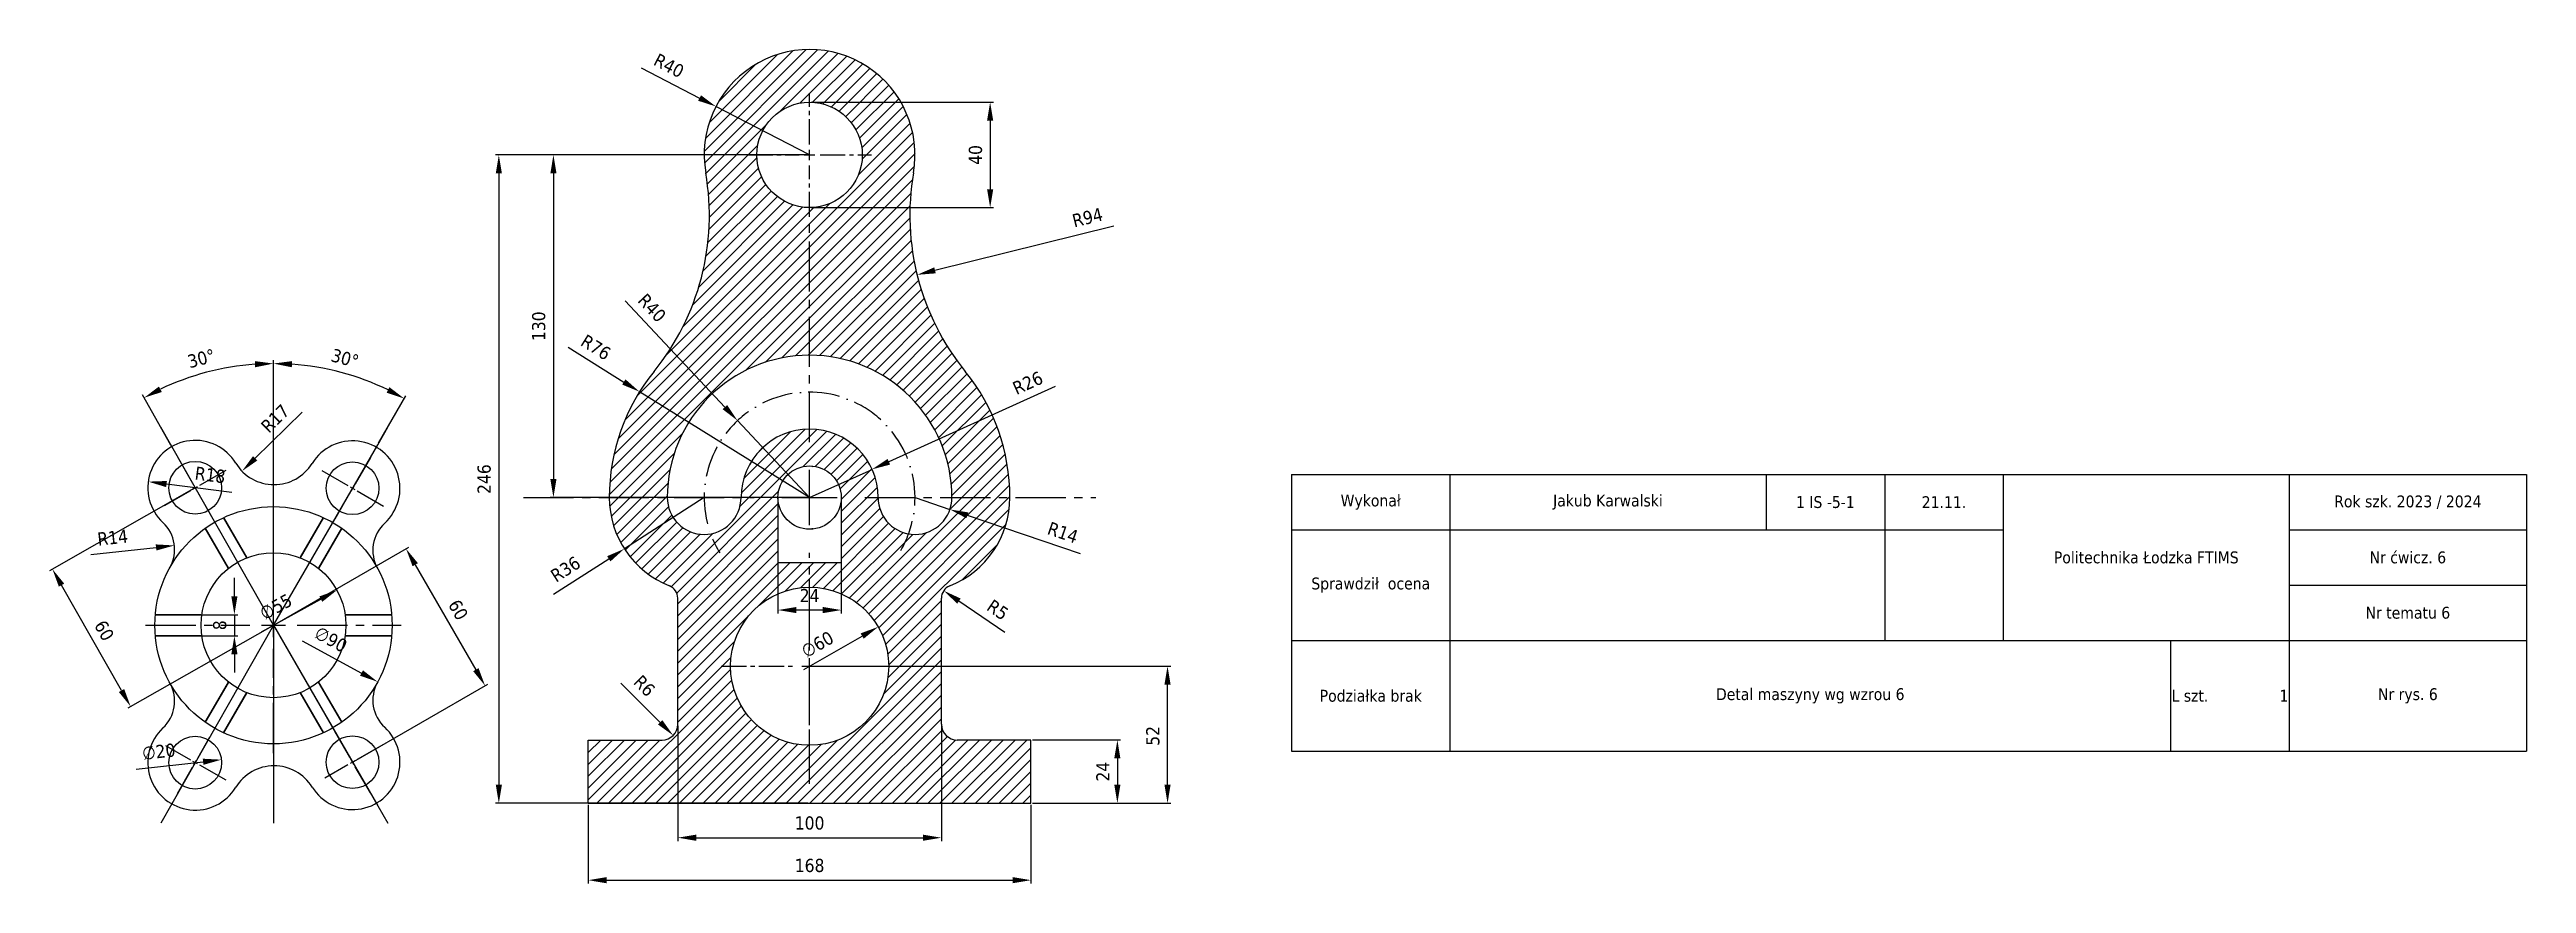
# Model space of a CAD drawing. Header units: millimetres. Extents: x 25 to 965, y 22 to 339.
import ezdxf

# ---------------------------------------------------------------- set-up
doc = ezdxf.new("R2010")
doc.units = ezdxf.units.MM
doc.linetypes.add('ACAD_ISO10W100', pattern=[18, 12, -3, 0, -3])
doc.linetypes.add('CENTER2', pattern=[28.575, 19.05, -3.175, 3.175, -3.175])
doc.layers.add('Czerwona', color=10, linetype='ACAD_ISO10W100')
doc.layers.add('Niebieksa', color=170, linetype='Continuous')
doc.styles.get("Standard").update_dxf_attribs({"font": 'tahoma.ttf'})
doc.dimstyles.new('Opisowy', dxfattribs={"dimscale": 0, "dimtxt": 5, "dimasz": 7, "dimexe": 1.25, "dimexo": 0.625, "dimgap": 3, "dimtad": 1, "dimtxsty": 'Standard', "dimcen": 2.5, "dimadec": 0, "dimazin": 0, "dimtfac": 1, "dimtmove": 0, "dimatfit": 3, "dimfxl": 1, "dimarcsym": 0})

# ---------------------------------------------------------------- blocks, each defined once
blk = doc.blocks.new('*U1')
for p, q in [((8.81, 4), (-8.81, 4)), ((-8.51, 4), (8.81, 4)), ((8.81, -4), (-8.81, -4)), ((-8.51, -4), (8.81, -4))]:
    blk.add_line(p, q)
blk = doc.blocks.new('*U2')
at = {"color": 0, "linetype": 'ByBlock', "lineweight": -2, "transparency": 16777216}
for p, rotation in [((1356.16, 1513.11), 120), ((1392.17, 1513.11), 59.99999999999999), ((1338.15, 1481.92), 180), ((1356.16, 1450.73), 239.9999999999999), ((1392.17, 1450.73), 299.9999999999999)]:
    blk.add_blockref('*U1', p, dxfattribs=dict(at, rotation=rotation))
blk.add_blockref('*U1', (1410.18, 1481.92), dxfattribs=at)
blk = doc.blocks.new('*D3')
at = {"layer": 'Defpoints', "color": 0, "transparency": 16777216}
for p in [(92.83, 218.28), (71.28, 188.24), (109.87, 195.62), (109.87, 120.46), (109.87, 120.46)]:
    blk.add_point(p, dxfattribs=at)
at = {"layer": 'Niebieksa', "color": 0, "lineweight": -2, "transparency": 16777216}
for p, q in [((109.87, 196.24), (109.87, 221)), ((70.97, 188.79), (60.13, 207.84))]:
    blk.add_line(p, q, dxfattribs=at)
blk.add_arc((109.87, 120.46), 99.29, 94.04013, 115.6086, dxfattribs=at)
at = {"layer": 'Niebieksa', "color": 0, "transparency": 16777216}
for points in [[(102.83, 220.67), (102.91, 218.34), (109.87, 219.75)], [(67.49, 208.96), (66.41, 211.03), (60.75, 206.75)]]:
    blk.add_solid(points, dxfattribs=at)
at = {"layer": 'Niebieksa', "color": 0, "transparency": 16777216, "insert": (82.5, 221.67), "char_height": 5, "attachment_point": 5, "rotation": 15.12974}
blk.add_mtext('30°', dxfattribs=at)
blk = doc.blocks.new('*D4')
at = {"layer": 'Defpoints', "color": 0, "transparency": 16777216}
for p in [(143.83, 213.77), (109.87, 195.62), (149.4, 188.94), (109.87, 120.46), (109.87, 120.46)]:
    blk.add_point(p, dxfattribs=at)
at = {"layer": 'Niebieksa', "color": 0, "lineweight": -2, "transparency": 16777216}
for p, q in [((109.87, 196.24), (109.87, 221)), ((149.72, 189.48), (160.14, 207.53))]:
    blk.add_line(p, q, dxfattribs=at)
blk.add_arc((109.87, 120.46), 99.3, 64.03992, 85.96008, dxfattribs=at)
at = {"layer": 'Niebieksa', "color": 0, "transparency": 16777216}
for points in [[(116.82, 218.34), (116.91, 220.67), (109.87, 219.75)], [(153.88, 210.77), (152.79, 208.7), (159.52, 206.45)]]:
    blk.add_solid(points, dxfattribs=at)
at = {"layer": 'Niebieksa', "color": 0, "transparency": 16777216, "insert": (137.01, 221.74), "char_height": 5, "attachment_point": 5, "rotation": 345}
blk.add_mtext('30°', dxfattribs=at)
blk = doc.blocks.new('*D5')
at = {"layer": 'Defpoints', "color": 0, "transparency": 16777216}
for p in [(110.08, 190.8), (97.93, 178.92)]:
    blk.add_point(p, dxfattribs=at)
at = {"layer": 'Niebieksa', "color": 0, "lineweight": -2, "transparency": 16777216}
blk.add_line((120.77, 201.25), (102.93, 183.81), dxfattribs=at)
at = {"layer": 'Niebieksa', "color": 0, "transparency": 16777216}
blk.add_solid([(102.12, 184.64), (103.75, 182.98), (97.93, 178.92)], dxfattribs=at)
at = {"layer": 'Niebieksa', "color": 0, "transparency": 16777216, "insert": (110.5, 198.92), "char_height": 5, "attachment_point": 5, "rotation": 44.35157}
blk.add_mtext('R17', dxfattribs=at)
blk = doc.blocks.new('*D6')
at = {"layer": 'Defpoints', "color": 0, "transparency": 16777216}
for p in [(62.34, 174.94), (80.19, 172.6)]:
    blk.add_point(p, dxfattribs=at)
at = {"layer": 'Niebieksa', "color": 0, "lineweight": -2, "transparency": 16777216}
blk.add_line((94.03, 170.79), (69.28, 174.03), dxfattribs=at)
at = {"layer": 'Niebieksa', "color": 0, "transparency": 16777216}
blk.add_solid([(69.43, 175.19), (69.13, 172.87), (62.34, 174.94)], dxfattribs=at)
at = {"layer": 'Niebieksa', "color": 0, "transparency": 16777216, "insert": (85.85, 177.46), "char_height": 5, "attachment_point": 5, "rotation": 352.53733}
blk.add_mtext('R18', dxfattribs=at)
blk = doc.blocks.new('*D7')
at = {"layer": 'Defpoints', "color": 0, "transparency": 16777216}
for p in [(72.27, 150.72), (58.35, 149.21)]:
    blk.add_point(p, dxfattribs=at)
at = {"layer": 'Niebieksa', "color": 0, "lineweight": -2, "transparency": 16777216}
blk.add_line((40.53, 147.28), (65.31, 149.97), dxfattribs=at)
at = {"layer": 'Niebieksa', "color": 0, "transparency": 16777216}
blk.add_solid([(65.18, 151.13), (65.43, 148.81), (72.27, 150.72)], dxfattribs=at)
at = {"layer": 'Niebieksa', "color": 0, "transparency": 16777216, "insert": (48.84, 153.72), "char_height": 5, "attachment_point": 5, "rotation": 6.18945}
blk.add_mtext('R14', dxfattribs=at)
blk = doc.blocks.new('*D8')
at = {"layer": 'Defpoints', "color": 0, "transparency": 16777216}
for p in [(73.85, 124.46), (73.71, 116.46), (95.04, 116.46)]:
    blk.add_point(p, dxfattribs=at)
at = {"layer": 'Niebieksa', "color": 0, "lineweight": -2, "transparency": 16777216}
for p, q in [((95.04, 131.46), (95.04, 138.46)), ((74.48, 124.46), (96.29, 124.46)), ((95.04, 124.46), (95.04, 116.46)), ((74.33, 116.46), (96.29, 116.46)), ((95.04, 109.46), (95.04, 102.46))]:
    blk.add_line(p, q, dxfattribs=at)
at = {"layer": 'Niebieksa', "color": 0, "transparency": 16777216}
for points in [[(93.88, 131.46), (96.21, 131.46), (95.04, 124.46)], [(93.88, 109.46), (96.21, 109.46), (95.04, 116.46)]]:
    blk.add_solid(points, dxfattribs=at)
at = {"layer": 'Niebieksa', "color": 0, "transparency": 16777216, "insert": (89.49, 120.46), "char_height": 5, "attachment_point": 5, "rotation": 90}
blk.add_mtext('8', dxfattribs=at)
blk = doc.blocks.new('*D9')
at = {"layer": 'Defpoints', "color": 0, "transparency": 16777216}
for p in [(133.94, 133.75), (85.8, 107.16)]:
    blk.add_point(p, dxfattribs=at)
at = {"layer": 'Niebieksa', "color": 0, "lineweight": -2, "transparency": 16777216}
blk.add_line((105.37, 117.97), (127.81, 130.37), dxfattribs=at)
at = {"layer": 'Niebieksa', "color": 0, "transparency": 16777216}
blk.add_solid([(127.25, 131.39), (128.38, 129.35), (133.94, 133.75)], dxfattribs=at)
at = {"layer": 'Niebieksa', "color": 0, "transparency": 16777216, "insert": (110.78, 127.46), "char_height": 5, "attachment_point": 5, "rotation": 28.9126}
blk.add_mtext('∅55', dxfattribs=at)
blk = doc.blocks.new('*D10')
at = {"layer": 'Defpoints', "color": 0, "transparency": 16777216}
for p in [(70.32, 141.93), (149.41, 98.98)]:
    blk.add_point(p, dxfattribs=at)
at = {"layer": 'Niebieksa', "color": 0, "lineweight": -2, "transparency": 16777216}
blk.add_line((120.78, 114.53), (143.26, 102.32), dxfattribs=at)
at = {"layer": 'Niebieksa', "color": 0, "transparency": 16777216}
blk.add_solid([(143.82, 103.35), (142.71, 101.3), (149.41, 98.98)], dxfattribs=at)
at = {"layer": 'Niebieksa', "color": 0, "transparency": 16777216, "insert": (131.66, 115.1), "char_height": 5, "attachment_point": 5, "rotation": 331.49665}
blk.add_mtext('∅90', dxfattribs=at)
blk = doc.blocks.new('*D11')
at = {"layer": 'Defpoints', "color": 0, "transparency": 16777216}
for p in [(109.87, 120.46), (190.15, 97.52), (139.87, 68.5)]:
    blk.add_point(p, dxfattribs=at)
at = {"layer": 'Niebieksa', "color": 0, "lineweight": -2, "transparency": 16777216}
for p, q in [((110.41, 120.77), (161.23, 150.11)), ((163.65, 143.42), (186.65, 103.59)), ((140.41, 68.81), (191.23, 98.15))]:
    blk.add_line(p, q, dxfattribs=at)
at = {"layer": 'Niebieksa', "color": 0, "transparency": 16777216}
for points in [[(164.66, 144.01), (162.64, 142.84), (160.15, 149.49)], [(187.66, 104.17), (185.64, 103), (190.15, 97.52)]]:
    blk.add_solid(points, dxfattribs=at)
at = {"layer": 'Niebieksa', "color": 0, "transparency": 16777216, "insert": (179.96, 126.28), "char_height": 5, "attachment_point": 5, "rotation": 300}
blk.add_mtext('60', dxfattribs=at)
blk = doc.blocks.new('*D12')
at = {"layer": 'Defpoints', "color": 0, "transparency": 16777216}
for p in [(80.19, 172.6), (25.99, 141.75), (109.87, 120.46)]:
    blk.add_point(p, dxfattribs=at)
at = {"layer": 'Niebieksa', "color": 0, "lineweight": -2, "transparency": 16777216}
for p, q in [((79.64, 172.29), (24.9, 141.13)), ((52.2, 95.69), (29.45, 135.67)), ((109.33, 120.15), (54.58, 88.99))]:
    blk.add_line(p, q, dxfattribs=at)
at = {"layer": 'Niebieksa', "color": 0, "transparency": 16777216}
for points in [[(30.46, 136.24), (28.44, 135.09), (25.99, 141.75)], [(53.22, 96.27), (51.19, 95.11), (55.67, 89.61)]]:
    blk.add_solid(points, dxfattribs=at)
at = {"layer": 'Niebieksa', "color": 0, "transparency": 16777216, "insert": (45.65, 118.42), "char_height": 5, "attachment_point": 5, "rotation": 299.64873}
blk.add_mtext('60', dxfattribs=at)
blk = doc.blocks.new('*D13')
at = {"layer": 'Defpoints', "color": 0, "transparency": 16777216}
for p in [(70.25, 67.19), (90.12, 69.43)]:
    blk.add_point(p, dxfattribs=at)
at = {"layer": 'Niebieksa', "color": 0, "lineweight": -2, "transparency": 16777216}
blk.add_line((57.75, 65.78), (83.17, 68.65), dxfattribs=at)
at = {"layer": 'Niebieksa', "color": 0, "transparency": 16777216}
blk.add_solid([(83.04, 69.81), (83.3, 67.49), (90.12, 69.43)], dxfattribs=at)
at = {"layer": 'Niebieksa', "color": 0, "transparency": 16777216, "insert": (66.34, 72.48), "char_height": 5, "attachment_point": 5, "rotation": 6.44518}
blk.add_mtext('∅20', dxfattribs=at)
blk = doc.blocks.new('*U14')
at = {"layer": 'Czerwona', "color": 0, "linetype": 'CENTER2', "transparency": 16777216}
for p, q in [((0, 2), (0, 12.16)), ((-13.5, 0), (-2, 0)), ((2, 0), (13.5, 0)), ((0, -13.5), (0, -2))]:
    blk.add_line(p, q, dxfattribs=at)
at = {"layer": 'Czerwona', "color": 0, "linetype": 'Continuous', "transparency": 16777216}
for p, q in [((-1, 0), (1, 0)), ((0, -1), (0, 1))]:
    blk.add_line(p, q, dxfattribs=at)
blk = doc.blocks.new('*U15')
at = {"layer": 'Czerwona', "color": 0, "linetype": 'CENTER2', "transparency": 16777216}
for p, q in [((0, 2), (0, 12.79)), ((-13.5, 0), (-2, 0)), ((2, 0), (11.02, 0)), ((0, -13.5), (0, -2))]:
    blk.add_line(p, q, dxfattribs=at)
at = {"layer": 'Czerwona', "color": 0, "linetype": 'Continuous', "transparency": 16777216}
for p, q in [((-1, 0), (1, 0)), ((0, -1), (0, 1))]:
    blk.add_line(p, q, dxfattribs=at)
blk = doc.blocks.new('*U16')
at = {"layer": 'Czerwona', "color": 0, "linetype": 'CENTER2', "transparency": 16777216}
for p, q in [((0, 2), (0, 13.5)), ((-13.5, 0), (-2, 0)), ((2, 0), (13.5, 0)), ((0, -13.5), (0, -2))]:
    blk.add_line(p, q, dxfattribs=at)
at = {"layer": 'Czerwona', "color": 0, "linetype": 'Continuous', "transparency": 16777216}
for p, q in [((-1, 0), (1, 0)), ((0, -1), (0, 1))]:
    blk.add_line(p, q, dxfattribs=at)
blk = doc.blocks.new('*U17')
at = {"layer": 'Czerwona', "color": 0, "linetype": 'CENTER2', "transparency": 16777216}
for p, q in [((0, 2), (0, 13.5)), ((-13.5, 0), (-2, 0)), ((0, -13.5), (0, -2)), ((2, 0), (13.5, 0))]:
    blk.add_line(p, q, dxfattribs=at)
at = {"layer": 'Czerwona', "color": 0, "linetype": 'Continuous', "transparency": 16777216}
for p, q in [((0, -1), (0, 1)), ((-1, 0), (1, 0))]:
    blk.add_line(p, q, dxfattribs=at)
blk = doc.blocks.new('*U18')
at = {"layer": 'Czerwona', "color": 0, "linetype": 'CENTER2', "transparency": 16777216}
for p, q in [((0, 9), (0, 48.5)), ((-48.5, 0), (-9, 0)), ((9, 0), (48.5, 0)), ((0, -48.5), (0, -9))]:
    blk.add_line(p, q, dxfattribs=at)
at = {"layer": 'Czerwona', "color": 0, "linetype": 'Continuous', "transparency": 16777216}
for p, q in [((-4.5, 0), (4.5, 0)), ((0, -4.5), (0, 4.5))]:
    blk.add_line(p, q, dxfattribs=at)
blk = doc.blocks.new('*D19')
at = {"layer": 'Defpoints', "color": 0, "transparency": 16777216}
for p in [(339.3, 119.84), (287.26, 89.97)]:
    blk.add_point(p, dxfattribs=at)
at = {"layer": 'Niebieksa', "color": 0, "lineweight": -2, "transparency": 16777216}
blk.add_line((311.04, 103.62), (333.23, 116.36), dxfattribs=at)
at = {"layer": 'Niebieksa', "color": 0, "transparency": 16777216}
blk.add_solid([(332.65, 117.37), (333.81, 115.34), (339.3, 119.84)], dxfattribs=at)
at = {"layer": 'Niebieksa', "color": 0, "transparency": 16777216, "insert": (316.26, 113.18), "char_height": 5, "attachment_point": 5, "rotation": 29.85109}
blk.add_mtext('∅60', dxfattribs=at)
blk = doc.blocks.new('*D20')
at = {"layer": 'Defpoints', "color": 0, "transparency": 16777216}
for p in [(397.28, 76.91), (397.28, 52.91), (430.05, 52.91)]:
    blk.add_point(p, dxfattribs=at)
at = {"layer": 'Niebieksa', "color": 0, "lineweight": -2, "transparency": 16777216}
for p, q in [((397.9, 76.91), (431.3, 76.91)), ((430.05, 69.91), (430.05, 59.91)), ((397.9, 52.91), (431.3, 52.91))]:
    blk.add_line(p, q, dxfattribs=at)
at = {"layer": 'Niebieksa', "color": 0, "transparency": 16777216}
for points in [[(428.88, 69.91), (431.21, 69.91), (430.05, 76.91)], [(428.88, 59.91), (431.21, 59.91), (430.05, 52.91)]]:
    blk.add_solid(points, dxfattribs=at)
at = {"layer": 'Niebieksa', "color": 0, "transparency": 16777216, "insert": (424.54, 64.91), "char_height": 5, "attachment_point": 5, "rotation": 90}
blk.add_mtext('24', dxfattribs=at)
blk = doc.blocks.new('*D21')
at = {"layer": 'Defpoints', "color": 0, "transparency": 16777216}
for p in [(313.28, 104.91), (449.09, 104.91), (397.28, 52.91)]:
    blk.add_point(p, dxfattribs=at)
at = {"layer": 'Niebieksa', "color": 0, "lineweight": -2, "transparency": 16777216}
for p, q in [((313.9, 104.91), (450.34, 104.91)), ((449.09, 59.91), (449.09, 97.91)), ((397.9, 52.91), (450.34, 52.91))]:
    blk.add_line(p, q, dxfattribs=at)
at = {"layer": 'Niebieksa', "color": 0, "transparency": 16777216}
for points in [[(447.92, 97.91), (450.25, 97.91), (449.09, 104.91)], [(447.92, 59.91), (450.25, 59.91), (449.09, 52.91)]]:
    blk.add_solid(points, dxfattribs=at)
at = {"layer": 'Niebieksa', "color": 0, "transparency": 16777216, "insert": (443.53, 78.47), "char_height": 5, "attachment_point": 5, "rotation": 90}
blk.add_mtext('52', dxfattribs=at)
blk = doc.blocks.new('*D22')
at = {"layer": 'Defpoints', "color": 0, "transparency": 16777216}
for p in [(229.28, 52.91), (397.28, 52.91), (397.28, 23.72)]:
    blk.add_point(p, dxfattribs=at)
at = {"layer": 'Niebieksa', "color": 0, "lineweight": -2, "transparency": 16777216}
for p, q in [((229.28, 52.28), (229.28, 22.47)), ((397.28, 52.28), (397.28, 22.47)), ((236.28, 23.72), (390.28, 23.72))]:
    blk.add_line(p, q, dxfattribs=at)
at = {"layer": 'Niebieksa', "color": 0, "transparency": 16777216}
for points in [[(236.28, 24.89), (236.28, 22.55), (229.28, 23.72)], [(390.28, 24.89), (390.28, 22.55), (397.28, 23.72)]]:
    blk.add_solid(points, dxfattribs=at)
at = {"layer": 'Niebieksa', "color": 0, "transparency": 16777216, "insert": (313.28, 29.27), "char_height": 5, "attachment_point": 5}
blk.add_mtext('168', dxfattribs=at)
blk = doc.blocks.new('*D23')
at = {"layer": 'Defpoints', "color": 0, "transparency": 16777216}
for p in [(263.28, 82.91), (363.28, 82.91), (363.28, 39.83)]:
    blk.add_point(p, dxfattribs=at)
at = {"layer": 'Niebieksa', "color": 0, "lineweight": -2, "transparency": 16777216}
for p, q in [((263.28, 82.28), (263.28, 38.58)), ((363.28, 82.28), (363.28, 38.58)), ((270.28, 39.83), (356.28, 39.83))]:
    blk.add_line(p, q, dxfattribs=at)
at = {"layer": 'Niebieksa', "color": 0, "transparency": 16777216}
for points in [[(270.28, 41), (270.28, 38.66), (263.28, 39.83)], [(356.28, 41), (356.28, 38.66), (363.28, 39.83)]]:
    blk.add_solid(points, dxfattribs=at)
at = {"layer": 'Niebieksa', "color": 0, "transparency": 16777216, "insert": (313.28, 45.38), "char_height": 5, "attachment_point": 5}
blk.add_mtext('100', dxfattribs=at)
blk = doc.blocks.new('*D24')
at = {"layer": 'Defpoints', "color": 0, "transparency": 16777216}
for p in [(445.31, 276), (354.06, 253.43)]:
    blk.add_point(p, dxfattribs=at)
at = {"layer": 'Niebieksa', "color": 0, "lineweight": -2, "transparency": 16777216}
blk.add_line((428.75, 271.9), (360.85, 255.11), dxfattribs=at)
at = {"layer": 'Niebieksa', "color": 0, "transparency": 16777216}
blk.add_solid([(360.57, 256.25), (361.13, 253.98), (354.06, 253.43)], dxfattribs=at)
at = {"layer": 'Niebieksa', "color": 0, "transparency": 16777216, "insert": (418.72, 275.14), "char_height": 5, "attachment_point": 5, "rotation": 13.89038}
blk.add_mtext('R94', dxfattribs=at)
blk = doc.blocks.new('*D25')
at = {"layer": 'Defpoints', "color": 0, "transparency": 16777216}
for p in [(313.28, 318.91), (313.28, 278.91), (381.78, 278.91)]:
    blk.add_point(p, dxfattribs=at)
at = {"layer": 'Niebieksa', "color": 0, "lineweight": -2, "transparency": 16777216}
for p, q in [((313.9, 318.91), (383.03, 318.91)), ((381.78, 311.91), (381.78, 285.91)), ((313.9, 278.91), (383.03, 278.91))]:
    blk.add_line(p, q, dxfattribs=at)
at = {"layer": 'Niebieksa', "color": 0, "transparency": 16777216}
for points in [[(380.61, 311.91), (382.95, 311.91), (381.78, 318.91)], [(380.61, 285.91), (382.95, 285.91), (381.78, 278.91)]]:
    blk.add_solid(points, dxfattribs=at)
at = {"layer": 'Niebieksa', "color": 0, "transparency": 16777216, "insert": (376.23, 298.91), "char_height": 5, "attachment_point": 5, "rotation": 90}
blk.add_mtext('40', dxfattribs=at)
blk = doc.blocks.new('*D26')
at = {"layer": 'Defpoints', "color": 0, "transparency": 16777216}
for p in [(313.28, 298.91), (216.08, 168.91), (313.28, 168.91)]:
    blk.add_point(p, dxfattribs=at)
at = {"layer": 'Niebieksa', "color": 0, "lineweight": -2, "transparency": 16777216}
for p, q in [((312.65, 298.91), (214.83, 298.91)), ((216.08, 291.91), (216.08, 175.91)), ((312.65, 168.91), (214.83, 168.91))]:
    blk.add_line(p, q, dxfattribs=at)
at = {"layer": 'Niebieksa', "color": 0, "transparency": 16777216}
for points in [[(214.92, 291.91), (217.25, 291.91), (216.08, 298.91)], [(214.92, 175.91), (217.25, 175.91), (216.08, 168.91)]]:
    blk.add_solid(points, dxfattribs=at)
at = {"layer": 'Niebieksa', "color": 0, "transparency": 16777216, "insert": (210.53, 233.91), "char_height": 5, "attachment_point": 5, "rotation": 90}
blk.add_mtext('130', dxfattribs=at)
blk = doc.blocks.new('*D27')
at = {"layer": 'Defpoints', "color": 0, "transparency": 16777216}
for p in [(313.28, 298.91), (195.37, 52.91), (313.28, 52.91)]:
    blk.add_point(p, dxfattribs=at)
at = {"layer": 'Niebieksa', "color": 0, "lineweight": -2, "transparency": 16777216}
for p, q in [((312.65, 298.91), (194.12, 298.91)), ((195.37, 291.91), (195.37, 59.91)), ((312.65, 52.91), (194.12, 52.91))]:
    blk.add_line(p, q, dxfattribs=at)
at = {"layer": 'Niebieksa', "color": 0, "transparency": 16777216}
for points in [[(194.21, 291.91), (196.54, 291.91), (195.37, 298.91)], [(194.21, 59.91), (196.54, 59.91), (195.37, 52.91)]]:
    blk.add_solid(points, dxfattribs=at)
at = {"layer": 'Niebieksa', "color": 0, "transparency": 16777216, "insert": (189.82, 175.91), "char_height": 5, "attachment_point": 5, "rotation": 90}
blk.add_mtext('246', dxfattribs=at)
blk = doc.blocks.new('*D28')
at = {"layer": 'Defpoints', "color": 0, "transparency": 16777216}
for p in [(273.28, 168.91), (242.99, 149.45)]:
    blk.add_point(p, dxfattribs=at)
at = {"layer": 'Niebieksa', "color": 0, "lineweight": -2, "transparency": 16777216}
for p, q in [((273.28, 168.91), (242.99, 149.45)), ((216.11, 132.19), (237.1, 145.67))]:
    blk.add_line(p, q, dxfattribs=at)
at = {"layer": 'Niebieksa', "color": 0, "transparency": 16777216}
blk.add_solid([(236.47, 146.65), (237.73, 144.69), (242.99, 149.45)], dxfattribs=at)
at = {"layer": 'Niebieksa', "color": 0, "transparency": 16777216, "insert": (220.66, 141.71), "char_height": 5, "attachment_point": 5, "rotation": 32.70941}
blk.add_mtext('R36', dxfattribs=at)
blk = doc.blocks.new('*U29')
at = {"layer": 'Czerwona', "color": 0, "linetype": 'CENTER2', "ltscale": 0.5, "transparency": 16777216}
for p, q in [((0, 6), (0, 33.5)), ((-33.5, 0), (-6, 0)), ((6, 0), (33.5, 0)), ((0, -33.5), (0, -6))]:
    blk.add_line(p, q, dxfattribs=at)
at = {"layer": 'Czerwona', "color": 0, "linetype": 'Continuous', "ltscale": 0.5, "transparency": 16777216}
for p, q in [((-3, 0), (3, 0)), ((0, -3), (0, 3))]:
    blk.add_line(p, q, dxfattribs=at)
blk = doc.blocks.new('*U30')
at = {"layer": 'Czerwona', "color": 0, "linetype": 'CENTER2', "ltscale": 0.5, "transparency": 16777216}
for p, q in [((0, 4), (0, 23.5)), ((-23.5, 0), (-4, 0)), ((4, 0), (23.5, 0)), ((0, -23.5), (0, -4))]:
    blk.add_line(p, q, dxfattribs=at)
at = {"layer": 'Czerwona', "color": 0, "linetype": 'Continuous', "ltscale": 0.5, "transparency": 16777216}
for p, q in [((-2, 0), (2, 0)), ((0, -2), (0, 2))]:
    blk.add_line(p, q, dxfattribs=at)
blk = doc.blocks.new('*U31')
at = {"layer": 'Czerwona', "color": 0, "linetype": 'CENTER2', "transparency": 16777216}
for p, q in [((0, 21.01), (0, 108.57)), ((-108.57, 0), (-21.01, 0)), ((21.01, 0), (108.57, 0)), ((0, -108.57), (0, -21.01))]:
    blk.add_line(p, q, dxfattribs=at)
at = {"layer": 'Czerwona', "color": 0, "linetype": 'Continuous', "transparency": 16777216}
for p, q in [((0, -10.51), (0, 10.51)), ((-10.51, 0), (10.51, 0))]:
    blk.add_line(p, q, dxfattribs=at)
blk = doc.blocks.new('*D32')
at = {"layer": 'Defpoints', "color": 0, "transparency": 16777216}
for p in [(301.27, 168.91), (325.28, 168.91), (301.27, 126.22)]:
    blk.add_point(p, dxfattribs=at)
at = {"layer": 'Niebieksa', "color": 0, "lineweight": -2, "transparency": 16777216}
for p, q in [((301.27, 168.28), (301.27, 124.97)), ((325.28, 168.28), (325.28, 124.97)), ((318.28, 126.22), (308.27, 126.22))]:
    blk.add_line(p, q, dxfattribs=at)
at = {"layer": 'Niebieksa', "color": 0, "transparency": 16777216}
for points in [[(308.27, 127.39), (308.27, 125.05), (301.27, 126.22)], [(318.28, 127.39), (318.28, 125.05), (325.28, 126.22)]]:
    blk.add_solid(points, dxfattribs=at)
at = {"layer": 'Niebieksa', "color": 0, "transparency": 16777216, "insert": (313.27, 131.73), "char_height": 5, "width": 15.9925, "attachment_point": 5}
blk.add_mtext('24', dxfattribs=at)
blk = doc.blocks.new('*D33')
at = {"layer": 'Defpoints', "color": 0, "transparency": 16777216}
for p in [(336.98, 179.61), (313.28, 168.91)]:
    blk.add_point(p, dxfattribs=at)
at = {"layer": 'Niebieksa', "color": 0, "lineweight": -2, "transparency": 16777216}
for p, q in [((406.51, 211), (343.36, 182.49)), ((313.28, 168.91), (336.98, 179.61))]:
    blk.add_line(p, q, dxfattribs=at)
at = {"layer": 'Niebieksa', "color": 0, "transparency": 16777216}
blk.add_solid([(342.88, 183.55), (343.84, 181.42), (336.98, 179.61)], dxfattribs=at)
at = {"layer": 'Niebieksa', "color": 0, "transparency": 16777216, "insert": (396.05, 212.37), "char_height": 5, "attachment_point": 5, "rotation": 24.29714}
blk.add_mtext('R26', dxfattribs=at)
blk = doc.blocks.new('*D34')
at = {"layer": 'Defpoints', "color": 0, "transparency": 16777216}
for p in [(257.28, 82.91), (261.52, 78.66)]:
    blk.add_point(p, dxfattribs=at)
at = {"layer": 'Niebieksa', "color": 0, "lineweight": -2, "transparency": 16777216}
blk.add_line((241.68, 98.51), (256.57, 83.61), dxfattribs=at)
at = {"layer": 'Niebieksa', "color": 0, "transparency": 16777216}
blk.add_solid([(257.4, 84.44), (255.75, 82.79), (261.52, 78.66)], dxfattribs=at)
at = {"layer": 'Niebieksa', "color": 0, "transparency": 16777216, "insert": (250.58, 97.46), "char_height": 5, "attachment_point": 5, "rotation": 315}
blk.add_mtext('R6', dxfattribs=at)
blk = doc.blocks.new('*D35')
at = {"layer": 'Defpoints', "color": 0, "transparency": 16777216}
for p in [(364.15, 133.56), (368.28, 130.75)]:
    blk.add_point(p, dxfattribs=at)
at = {"layer": 'Niebieksa', "color": 0, "lineweight": -2, "transparency": 16777216}
blk.add_line((387.37, 117.74), (369.93, 129.62), dxfattribs=at)
at = {"layer": 'Niebieksa', "color": 0, "transparency": 16777216}
blk.add_solid([(370.59, 130.59), (369.28, 128.66), (364.15, 133.56)], dxfattribs=at)
at = {"layer": 'Niebieksa', "color": 0, "transparency": 16777216, "insert": (384.66, 126.29), "char_height": 5, "attachment_point": 5, "rotation": 325.73006}
blk.add_mtext('R5', dxfattribs=at)
blk = doc.blocks.new('*D36')
at = {"layer": 'Defpoints', "color": 0, "transparency": 16777216}
for p in [(248.75, 209.06), (313.28, 168.91)]:
    blk.add_point(p, dxfattribs=at)
at = {"layer": 'Niebieksa', "color": 0, "lineweight": -2, "transparency": 16777216}
for p, q in [((221.63, 225.93), (242.81, 212.75)), ((313.28, 168.91), (248.75, 209.06))]:
    blk.add_line(p, q, dxfattribs=at)
at = {"layer": 'Niebieksa', "color": 0, "transparency": 16777216}
blk.add_solid([(243.42, 213.75), (242.19, 211.76), (248.75, 209.06)], dxfattribs=at)
at = {"layer": 'Niebieksa', "color": 0, "transparency": 16777216, "insert": (232.18, 225.91), "char_height": 5, "attachment_point": 5, "rotation": 328.11045}
blk.add_mtext('R76', dxfattribs=at)
blk = doc.blocks.new('*D37')
at = {"layer": 'Defpoints', "color": 0, "transparency": 16777216}
for p in [(285.93, 198.1), (313.28, 168.91)]:
    blk.add_point(p, dxfattribs=at)
at = {"layer": 'Niebieksa', "color": 0, "lineweight": -2, "transparency": 16777216}
for p, q in [((243.3, 243.6), (281.15, 203.21)), ((313.28, 168.91), (285.93, 198.1))]:
    blk.add_line(p, q, dxfattribs=at)
at = {"layer": 'Niebieksa', "color": 0, "transparency": 16777216}
blk.add_solid([(282, 204), (280.29, 202.41), (285.93, 198.1)], dxfattribs=at)
at = {"layer": 'Niebieksa', "color": 0, "transparency": 16777216, "insert": (253.48, 240.85), "char_height": 5, "attachment_point": 5, "rotation": 313.13272}
blk.add_mtext('R40', dxfattribs=at)
blk = doc.blocks.new('*D38')
at = {"layer": 'Defpoints', "color": 0, "transparency": 16777216}
for p in [(277.76, 317.29), (313.28, 298.91)]:
    blk.add_point(p, dxfattribs=at)
at = {"layer": 'Niebieksa', "color": 0, "lineweight": -2, "transparency": 16777216}
for p, q in [((249.4, 331.97), (271.54, 320.51)), ((313.28, 298.91), (277.76, 317.29))]:
    blk.add_line(p, q, dxfattribs=at)
at = {"layer": 'Niebieksa', "color": 0, "transparency": 16777216}
blk.add_solid([(272.07, 321.55), (271, 319.47), (277.76, 317.29)], dxfattribs=at)
at = {"layer": 'Niebieksa', "color": 0, "transparency": 16777216, "insert": (259.91, 332.78), "char_height": 5, "attachment_point": 5, "rotation": 332.63577}
blk.add_mtext('R40', dxfattribs=at)
blk = doc.blocks.new('*D39')
at = {"layer": 'Defpoints', "color": 0, "transparency": 16777216}
for p in [(353.28, 168.91), (366.53, 164.4)]:
    blk.add_point(p, dxfattribs=at)
at = {"layer": 'Niebieksa', "color": 0, "lineweight": -2, "transparency": 16777216}
for p, q in [((353.28, 168.91), (366.53, 164.4)), ((416.09, 147.54), (373.16, 162.14))]:
    blk.add_line(p, q, dxfattribs=at)
at = {"layer": 'Niebieksa', "color": 0, "transparency": 16777216}
blk.add_solid([(373.54, 163.25), (372.78, 161.04), (366.53, 164.4)], dxfattribs=at)
at = {"layer": 'Niebieksa', "color": 0, "transparency": 16777216, "insert": (409.38, 155.64), "char_height": 5, "attachment_point": 5, "rotation": 341.21233}
blk.add_mtext('R14', dxfattribs=at)
blk = doc.blocks.new('*T45')
at = {"color": 0, "linetype": 'ByBlock', "lineweight": -2, "transparency": 16777216}
for p, q in [((0, 0), (468.5, 0)), ((0, 0), (0, -105)), ((60, 0), (60, -105)), ((180, 0), (180, -21)), ((225, 0), (225, -63)), ((270, 0), (270, -63)), ((378.5, 0), (378.5, -105)), ((468.5, 0), (468.5, -105)), ((0, -21), (270, -21)), ((378.5, -21), (468.5, -21)), ((378.5, -42), (468.5, -42)), ((0, -63), (468.5, -63)), ((333.5, -63), (333.5, -105)), ((0, -105), (468.5, -105))]:
    blk.add_line(p, q, dxfattribs=at)
at = {"color": 0, "transparency": 16777216, "char_height": 4.5, "attachment_point": 5}
for s, insert, width in [('{\\fTahoma|b0|i0|c0|p34;Wykonał}', (30, -10.5), 57), ('Jakub Karwalski', (120, -10.5), 117), ('1 IS -5-1', (202.5, -10.5), 42), ('21.11.', (247.5, -10.5), 42), ('Rok szk. 2023 / 2024', (423.5, -10.5), 87), ('Politechnika Łodzka FTIMS', (324.25, -31.5), 105.5), ('Nr ćwicz. 6', (423.5, -31.5), 87), ('Sprawdził  ocena', (30, -42), 57), ('Nr tematu 6', (423.5, -52.5), 87), ('Podziałka brak', (30, -84), 57), ('Detal maszyny wg wzrou 6', (196.75, -84), 270.5), ('L szt.                1', (356, -84), 42), ('Nr rys. 6', (423.5, -84), 87)]:
    blk.add_mtext(s, dxfattribs=dict(at, insert=insert, width=width))

msp = doc.modelspace()

# ---------------------------------------------------------------- hatches: boundary and pattern name
at = {"layer": 'Niebieksa', "true_color": 0xf8d731}
h = msp.add_hatch(dxfattribs=at)
h.set_pattern_fill('ANSI31', color=40)
h.paths.add_polyline_path([(313.279, 222.907), (313.279, 277.481), (313.279, 278.907, -0.4142136), (293.279, 298.907, -1), (333.279, 298.907, -0.4142136), (313.279, 278.907), (313.279, 275.407), (313.279, 222.907, -0.4142136), (367.279, 168.907), (389.279, 168.907, 0.1720416), (372.303, 216.783, -0.2166188), (352.69, 292.069, 1.1884478), (273.868, 292.069, -0.2166188), (254.255, 216.783, 0.1720416), (237.279, 168.907), (259.279, 168.907, -0.4142136)])
h.paths.add_polyline_path([(263.279, 82.907, -0.4142136), (257.279, 76.907), (229.279, 76.907), (229.279, 52.907), (397.279, 52.907), (397.279, 76.907), (369.279, 76.907, -0.4142136), (363.279, 82.907), (363.279, 130.749, -0.3083084), (366.45, 135.403, 0.3083084), (389.279, 168.907), (367.279, 168.907, -1), (339.279, 168.907, 1), (287.279, 168.907, -1), (259.279, 168.907), (237.279, 168.907, 0.3083084), (260.108, 135.403, -0.3083084), (263.279, 130.749)])
h.paths.add_polyline_path([(313.279, 134.907), (313.279, 138.407), (313.279, 144.266), (301.279, 144.266), (301.279, 168.907, -1), (325.279, 168.907), (325.279, 144.266), (313.279, 144.266), (313.279, 134.907, -0.4142136), (343.279, 104.907, -1), (283.279, 104.907, -0.4142136)], flags=16)
h.paths.add_polyline_path([(312.075, 104.759), (325.694, 112.575), (320.565, 121.511), (306.946, 113.695)], flags=8)
h.paths.add_polyline_path([(308.207, 126.491), (318.476, 126.491), (318.476, 136.794), (308.207, 136.794)], flags=8)

# ---------------------------------------------------------------- linework, layer by layer
for p, q in [((71.283, 188.245), (67.086, 195.618)), ((109.868, 120.457), (71.283, 188.245)), ((109.868, 120.457), (109.868, 195.618)), ((109.868, 120.457), (149.404, 188.935)), ((149.404, 188.935), (153.263, 195.618)), ((109.868, 120.457), (139.868, 172.418)), ((287.279, 168.907), (273.279, 168.907)), ((287.279, 168.907), (273.279, 168.907)), ((301.279, 168.907), (301.279, 144.057)), ((325.279, 168.907), (325.279, 143.766)), ((339.279, 168.907), (353.279, 168.907)), ((339.279, 168.907), (353.279, 168.907)), ((301.271, 144.266), (325.279, 144.266)), ((65.047, 124.457), (82.661, 124.457)), ((263.279, 82.907), (263.279, 130.749)), ((363.279, 82.907), (363.279, 130.749)), ((65.047, 116.457), (82.661, 116.457)), ((109.868, 120.457), (71.283, 52.669)), ((109.868, 120.457), (149.404, 51.979)), ((109.868, 120.457), (139.868, 68.495)), ((109.868, 120.457), (109.868, 45.295)), ((229.279, 52.907), (229.279, 76.907)), ((229.279, 76.907), (257.279, 76.907)), ((397.279, 76.907), (369.279, 76.907)), ((397.279, 52.907), (397.279, 76.907)), ((71.283, 52.669), (67.086, 45.295)), ((149.404, 51.979), (153.263, 45.295)), ((229.279, 52.907), (397.279, 52.907))]:
    msp.add_line(p, q)
for centre, radius in [((313.279, 298.907), 20), ((80.188, 172.601), 10), ((139.868, 172.418), 10), ((313.279, 168.907), 12), ((109.868, 120.457), 45), ((109.868, 120.457), 27.5), ((313.279, 104.907), 30), ((80.188, 68.312), 10), ((139.868, 68.495), 10)]:
    msp.add_circle(centre, radius)
for centre, radius, start, end in [((313.279, 298.907), 40, 350.156771, 189.843229), ((181.252, 275.999), 94, 320.953216, 9.843229), ((445.307, 275.999), 94, 170.156771, 219.046784), ((313.279, 168.907), 76, 140.953216, 180), ((313.279, 168.907), 54, 0, 180), ((313.279, 168.907), 76, 360, 39.046784), ((80.188, 172.601), 18, 31.330097, 226.965617), ((139.868, 172.418), 18, 312.683114, 148.318634), ((313.279, 168.907), 26, 0, 180), ((110.084, 190.8), 17, 211.330097, 328.318634), ((280.279, 168.907), 36, 18.892466, 19.407043), ((346.279, 168.907), 34, 159.435036, 159.950024), ((273.279, 168.907), 36, 180, 248.539872), ((273.279, 168.907), 14, 180, 0), ((353.279, 168.907), 14, 180, 0), ((353.279, 168.907), 36, 291.460128, 0), ((58.35, 149.211), 14, 330.832776, 46.965617), ((161.563, 148.895), 14, 132.683114, 208.815954), ((280.279, 168.907), 36, 340.592957, 341.107534), ((346.279, 168.907), 34, 200.049976, 200.564964), ((258.279, 130.749), 5, 0, 68.539872), ((368.279, 130.749), 5, 111.460128, 180), ((58.35, 91.703), 14, 313.034383, 29.167224), ((161.563, 92.019), 14, 151.184046, 227.316886), ((80.188, 68.312), 18, 133.034383, 328.669903), ((139.868, 68.495), 18, 211.681366, 47.316886), ((257.279, 82.907), 6, 270, 0), ((369.279, 82.907), 6, 180, 270), ((110.084, 50.114), 17, 31.681366, 148.669903)]:
    msp.add_arc(centre, radius, start, end)
at = {"linetype": 'ACAD_ISO10W100'}
msp.add_arc((313.279, 168.907), 40, 329.809484, 211.678112, dxfattribs=at)

# ---------------------------------------------------------------- block references
for name, p in [('*T45', (496.181, 177.66)), ('*U2', (-1264.295, -1361.462))]:
    msp.add_blockref(name, p)
at = {"layer": 'Czerwona', "linetype": 'CENTER2', "ltscale": 0.5}
for name, p in [('*U30', (313.279, 298.907)), ('*U29', (313.279, 104.907))]:
    msp.add_blockref(name, p, dxfattribs=at)
at = {"layer": 'Czerwona', "linetype": 'CENTER2'}
for name, p in [('*U31', (313.279, 168.907)), ('*U18', (109.868, 120.457))]:
    msp.add_blockref(name, p, dxfattribs=at)
for name, p, rotation in [('*U16', (80.188, 172.601), 299.6487306805958), ('*U17', (139.868, 172.418), 240), ('*U14', (139.868, 68.495), 120), ('*U15', (80.188, 68.312), 60.35126931940416)]:
    msp.add_blockref(name, p, dxfattribs=dict(at, rotation=rotation))

# ---------------------------------------------------------------- dimensions: what is measured, and where the dimension line sits
at = {"layer": 'Niebieksa'}
for center, mpoint, picture, middle in [((313.279, 298.907), (277.755, 317.293), '*D38', (259.912, 332.78)), ((313.279, 168.907), (248.75, 209.056), '*D36', (232.179, 225.907)), ((273.279, 168.907), (242.988, 149.453), '*D28', (220.657, 141.713))]:
    dim = msp.add_radius_dim(center=center, mpoint=mpoint, dimstyle='Opisowy', dxfattribs=at)
    dim.commit()
    dim.dimension.update_dxf_attribs({"geometry": picture, "text_midpoint": middle})
for base, p1, p2, picture, middle in [((381.781, 278.907), (313.279, 318.907), (313.279, 278.907), '*D25', (376.228, 298.907)), ((195.373, 52.907), (313.279, 298.907), (313.279, 52.907), '*D27', (189.82, 175.907)), ((216.083, 168.907), (313.279, 298.907), (313.279, 168.907), '*D26', (210.528, 233.907)), ((430.046, 52.907), (397.279, 76.907), (397.279, 52.907), '*D20', (424.536, 64.907))]:
    dim = msp.add_linear_dim(base=base, p1=p1, p2=p2, angle=90, dimstyle='Opisowy', dxfattribs=at)
    dim.commit()
    dim.dimension.update_dxf_attribs({"geometry": picture, "text_midpoint": middle})
for center, mpoint, picture, middle in [((445.307, 275.999), (354.055, 253.433), '*D24', (420.049, 269.753)), ((313.279, 168.907), (285.932, 198.098), '*D37', (249.432, 237.057)), ((313.279, 168.907), (336.976, 179.605), '*D33', (398.333, 207.305)), ((110.084, 190.8), (97.928, 178.916), '*D5', (114.356, 194.976)), ((80.188, 172.601), (62.34, 174.939), '*D6', (85.124, 171.955)), ((353.279, 168.907), (366.533, 164.398), '*D39', (407.603, 150.427)), ((58.35, 149.211), (72.268, 150.721), '*D7', (49.438, 148.245)), ((368.279, 130.749), (364.147, 133.565), '*D35', (381.543, 121.712)), ((257.279, 82.907), (261.522, 78.664), '*D34', (246.652, 93.535))]:
    dim = msp.add_radius_dim(center=center, mpoint=mpoint, dimstyle='Opisowy', dxfattribs=at)
    dim.commit()
    dim.dimension.update_dxf_attribs({"geometry": picture, "text_midpoint": middle, "dimtype": 164})
dim = msp.add_angular_dim_2l(base=(92.826, 218.276), line1=((109.868, 120.457), (71.283, 188.245)), line2=((109.868, 120.457), (109.868, 195.618)), dimstyle='Opisowy', dxfattribs=at)
dim.commit()
dim.dimension.update_dxf_attribs({"geometry": '*D3', "text_midpoint": (83.953, 216.307), "dimtype": 162})
dim = msp.add_angular_dim_2l(base=(143.83, 213.766), line1=((109.868, 120.457), (109.868, 195.618)), line2=((109.868, 120.457), (149.404, 188.935)), dimstyle='Opisowy', override={"dimscale": 0}, dxfattribs=at)
dim.commit()
dim.dimension.update_dxf_attribs({"geometry": '*D4', "text_midpoint": (137.006, 221.736)})
for p2, distance, picture, middle in [((80.188, 172.601), 62.366, '*D12', (45.653, 118.425)), ((139.868, 68.495), 58.057, '*D11', (179.956, 126.281))]:
    dim = msp.add_aligned_dim(p1=(109.868, 120.457), p2=p2, distance=distance, dimstyle='Opisowy', dxfattribs=at)
    dim.commit()
    dim.dimension.update_dxf_attribs({"geometry": picture, "text_midpoint": middle})
dim = msp.add_linear_dim(base=(301.271, 126.221), p1=(325.279, 168.907), p2=(301.271, 168.907), text='24', dimstyle='Opisowy', dxfattribs=at)
dim.commit()
dim.dimension.update_dxf_attribs({"geometry": '*D32', "text_midpoint": (313.275, 126.221), "dimtype": 160})
for p1, p2, picture, middle in [((70.323, 141.931), (149.414, 98.982), '*D10', (128.945, 110.098)), ((85.796, 107.161), (133.941, 133.752), '*D9', (113.527, 122.478)), ((287.26, 89.975), (339.299, 119.839), '*D19', (319.097, 108.246)), ((70.251, 67.19), (90.124, 69.435), '*D13', (66.979, 66.82))]:
    dim = msp.add_diameter_dim_2p(p1=p1, p2=p2, dimstyle='Opisowy', dxfattribs=at)
    dim.commit()
    dim.dimension.update_dxf_attribs({"geometry": picture, "text_midpoint": middle, "dimtype": 163})
for base, p1, p2, picture, middle in [((95.044, 116.457), (73.854, 124.457), (73.707, 116.457), '*D8', (95.044, 120.457)), ((449.087, 104.907), (397.279, 52.907), (313.279, 104.907), '*D21', (449.087, 78.473))]:
    dim = msp.add_linear_dim(base=base, p1=p1, p2=p2, angle=90, dimstyle='Opisowy', dxfattribs=at)
    dim.commit()
    dim.dimension.update_dxf_attribs({"geometry": picture, "text_midpoint": middle, "dimtype": 160})
for base, p1, p2, picture, middle in [((363.279, 39.828), (263.279, 82.907), (363.279, 82.907), '*D23', (313.279, 45.381)), ((397.279, 23.72), (229.279, 52.907), (397.279, 52.907), '*D22', (313.279, 29.273))]:
    dim = msp.add_linear_dim(base=base, p1=p1, p2=p2, dimstyle='Opisowy', dxfattribs=at)
    dim.commit()
    dim.dimension.update_dxf_attribs({"geometry": picture, "text_midpoint": middle})

doc.saveas('drawing.dxf')
